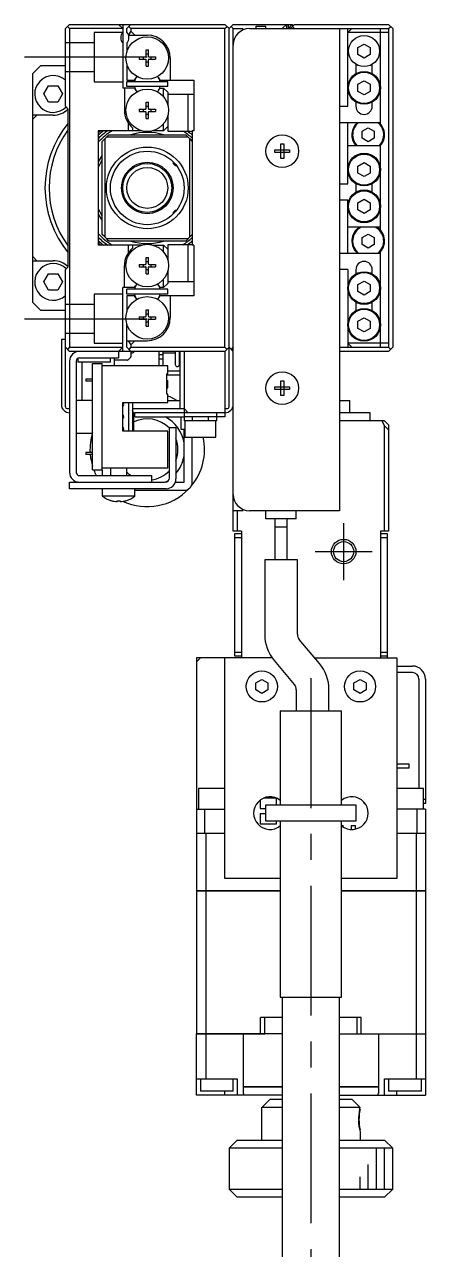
# Model space of a CAD drawing. Extents: x -1 to 673, y -8 to 381.
# Drawn here: x -1 to 48, y 148.5 to 298.4 of the extents above; entities that cross this region are included whole.
import ezdxf

# ---------------------------------------------------------------- set-up
doc = ezdxf.new("R2010")
doc.units = 0
doc.header["$LTSCALE"] = 0.5
doc.linetypes.add('CENTER', pattern=[50.8, 31.75, -6.35, 6.35, -6.35])
doc.linetypes.add('DASHED', pattern=[19.05, 12.7, -6.35])
for name, color, linetype in [('MSM_CENTER', 1, 'CENTER'), ('MSM_CONTINUOUS', 7, 'CONTINUOUS'), ('MSM_DASHED', 4, 'DASHED'), ('MSM_NARROW', 5, 'CONTINUOUS')]:
    doc.layers.add(name, color=color, linetype=linetype)

msp = doc.modelspace()

# ---------------------------------------------------------------- linework, layer by layer
at = {"layer": 'MSM_CENTER'}
for p, q in [((14, 294.37), (-1, 294.37)), ((-1, 262.37), (14, 262.37)), ((38, 237.37), (38, 230.37)), ((34.5, 233.87), (41.5, 233.87)), ((34, 218.37), (34, 78.37))]:
    msp.add_line(p, q, dxfattribs=at)
at = {"layer": 'MSM_CONTINUOUS'}
for p, q in [((4, 297.87), (4.5, 298.37)), ((4.5, 298.37), (23.5, 298.37)), ((11, 297.87), (10.5, 298.37)), ((11, 298.37), (11, 290.57)), ((11.5, 297.87), (12, 298.37)), ((24, 297.87), (23.5, 298.37)), ((24.5, 298.37), (24, 297.87)), ((24.5, 298.37), (31.7, 298.37)), ((30.5, 297.87), (31, 298.37)), ((31, 298.37), (31, 297.87)), ((31.2, 298.37), (31.2, 297.87)), ((31.7, 298.37), (31.8, 298.27)), ((32, 298.37), (31.75, 298.12)), ((32, 298.37), (43.5, 298.37)), ((44, 297.87), (43.5, 298.37)), ((4, 288.37), (4, 297.87)), ((4.25, 298.12), (4.5, 297.87)), ((4.5, 297.87), (4.5, 258.87)), ((11, 297.87), (4.5, 297.87)), ((11.5, 297.43), (11.5, 297.87)), ((12, 297.57), (11.69, 297.12)), ((11.7, 297.07), (14, 297.07)), ((11.75, 298.12), (12, 297.87)), ((12, 297.87), (12, 297.57)), ((23.5, 297.87), (12, 297.87)), ((12.5, 297.07), (12, 297.57)), ((23.5, 297.87), (23.75, 298.12)), ((23.5, 258.87), (23.5, 297.87)), ((24, 258.87), (24, 297.87)), ((24.25, 298.12), (24.5, 297.87)), ((24.5, 297.87), (25.7, 297.87)), ((24.5, 236.37), (24.5, 297.87)), ((26.5, 297.87), (43.5, 297.87)), ((27.3, 297.87), (27.3, 298.17)), ((27.3, 298.17), (28.5, 298.17)), ((28.5, 297.87), (28.5, 298.17)), ((31.4, 297.97), (31.4, 297.87)), ((31.75, 298.12), (31.5, 297.87)), ((31.7, 298.27), (31.9, 298.27)), ((31.75, 298.12), (32, 297.87)), ((37.5, 297.87), (37.5, 238.87)), ((38.5, 288.37), (38.5, 297.87)), ((38.5, 297.37), (39, 297.87)), ((43.5, 297.37), (38.5, 297.37)), ((42.5, 286.19), (42.5, 297.87)), ((43.5, 297.87), (43.75, 298.12)), ((43.5, 297.87), (43.5, 258.87)), ((44, 297.87), (44, 258.87)), ((11.5, 296.11), (11.5, 294.98)), ((39.75, 295.55), (40.5, 295.98)), ((39.75, 294.69), (39.75, 295.55)), ((40.5, 295.98), (41.25, 295.55)), ((41.25, 295.55), (41.25, 294.69)), ((13, 294.41), (13.8, 294.41)), ((13, 294.41), (13, 294.12)), ((13, 294.12), (13.8, 294.12)), ((13.53, 294.12), (13.53, 294.41)), ((13.86, 295.27), (14.15, 295.27)), ((13.86, 294.47), (13.86, 295.27)), ((14.15, 294.74), (13.86, 294.74)), ((13.86, 293.27), (13.86, 294.06)), ((13.86, 293.8), (14.15, 293.8)), ((14.15, 294.47), (14.15, 295.27)), ((14.15, 293.27), (14.15, 294.06)), ((14.21, 294.41), (15, 294.41)), ((14.21, 294.12), (15, 294.12)), ((14.47, 294.12), (14.47, 294.41)), ((15, 294.41), (15, 294.12)), ((16.8, 294.27), (16.8, 291.57)), ((40.5, 294.25), (39.75, 294.69)), ((41.25, 294.69), (40.5, 294.25)), ((1, 293.37), (0, 292.37)), ((0, 264.37), (0, 292.37)), ((1, 293.37), (4, 293.37)), ((11.5, 293.55), (11.5, 291.57)), ((13.86, 293.27), (14.15, 293.27)), ((39.5, 293.5), (39.5, 292.35)), ((41.5, 292.35), (41.5, 293.5)), ((1.35, 289.87), (1.92, 290.87)), ((1.92, 290.87), (3.08, 290.87)), ((3.08, 290.87), (3.65, 289.87)), ((11.5, 291.57), (12.45, 291.57)), ((11.5, 290.77), (11.5, 291.37)), ((16.5, 291.37), (11.5, 291.37)), ((12.45, 291.57), (12.6, 291.83)), ((15.4, 291.83), (15.55, 291.57)), ((15.55, 291.57), (19.7, 291.57)), ((16.5, 290.77), (16.5, 291.37)), ((19.7, 291.57), (19.7, 285.37)), ((39.75, 291.05), (40.5, 291.48)), ((39.75, 290.19), (39.75, 291.05)), ((40.5, 291.48), (41.25, 291.05)), ((41.25, 291.05), (41.25, 290.19)), ((1.92, 288.87), (1.35, 289.87)), ((3.65, 289.87), (3.08, 288.87)), ((12.45, 290.57), (11, 290.57)), ((11.2, 290.57), (11.2, 287.87)), ((16.5, 290.77), (11.5, 290.77)), ((12.45, 290.57), (12.58, 290.35)), ((15.38, 290.27), (15.55, 290.57)), ((15.55, 290.57), (16, 290.57)), ((16, 289.53), (16, 290.57)), ((16, 290.57), (16.5, 290.07)), ((16.5, 290.07), (16.5, 288.58)), ((19.7, 289.82), (16.5, 289.82)), ((19, 285.32), (19, 289.82)), ((40.5, 289.75), (39.75, 290.19)), ((41.25, 290.19), (40.5, 289.75)), ((3.08, 288.87), (1.92, 288.87)), ((4.35, 288.02), (4, 288.37)), ((4.35, 268.72), (4.35, 288.02)), ((13, 288.01), (13.8, 288.01)), ((13, 288.01), (13, 287.72)), ((13.53, 287.72), (13.53, 288.01)), ((13.86, 288.87), (14.15, 288.87)), ((13.86, 288.07), (13.86, 288.87)), ((14.15, 288.34), (13.86, 288.34)), ((14.15, 288.07), (14.15, 288.87)), ((14.21, 288.01), (15, 288.01)), ((14.47, 287.72), (14.47, 288.01)), ((15, 288.01), (15, 287.72)), ((37.5, 288.37), (38.5, 288.37)), ((39.5, 288.89), (39.5, 288.37)), ((41.5, 288.37), (41.5, 288.89)), ((0, 286.77), (0.5, 287.27)), ((2.5, 287.27), (0, 287.27)), ((13, 287.72), (13.8, 287.72)), ((13.86, 286.87), (13.86, 287.66)), ((13.86, 287.4), (14.15, 287.4)), ((13.86, 286.87), (14.15, 286.87)), ((14.15, 286.87), (14.15, 287.66)), ((14.21, 287.72), (15, 287.72)), ((16.5, 287.15), (16.5, 285.32)), ((37.5, 286.37), (42.5, 286.37)), ((38.5, 278.87), (38.5, 286.37)), ((13.29, 285.37), (8, 285.37)), ((8, 285.37), (8, 271.37)), ((9, 284.57), (9.3, 284.87)), ((9.3, 284.87), (18.7, 284.87)), ((11.7, 285.37), (11.7, 286.27)), ((12.2, 285.72), (12.2, 285.37)), ((16, 285.37), (14.71, 285.37)), ((16, 285.37), (16, 286.21)), ((16.5, 285.87), (16, 285.37)), ((16.5, 285.32), (19.5, 285.32)), ((18.7, 284.87), (19, 284.57)), ((19.5, 285.37), (19.5, 271.37)), ((19.7, 285.37), (19.5, 285.37)), ((40.25, 285.3), (41, 285.73)), ((40.25, 284.44), (40.25, 285.3)), ((41, 285.73), (41.75, 285.3)), ((41.75, 285.3), (41.75, 284.44)), ((8.5, 284.07), (8.8, 284.37)), ((8.5, 272.67), (8.5, 284.07)), ((9, 284.57), (8.8, 284.37)), ((8.8, 284.37), (8.8, 272.37)), ((19, 284.57), (9, 284.57)), ((19.2, 284.37), (19, 284.57)), ((19.2, 272.37), (19.2, 284.37)), ((19.2, 284.37), (19.5, 284.07)), ((30.32, 283.75), (30.68, 283.75)), ((30.32, 283.05), (30.32, 283.75)), ((30.68, 283.75), (30.68, 283.05)), ((38.5, 283.57), (42.5, 283.57)), ((41, 284), (40.25, 284.44)), ((41.75, 284.44), (41, 284)), ((42.5, 273.19), (42.5, 283.57)), ((29.61, 283.05), (30.32, 283.05)), ((29.61, 282.69), (29.61, 283.05)), ((30.32, 282.69), (29.61, 282.69)), ((30.33, 283.04), (30.32, 283.05)), ((30.33, 282.7), (30.32, 282.69)), ((30.32, 281.98), (30.32, 282.69)), ((30.68, 281.98), (30.32, 281.98)), ((30.33, 283.04), (30.67, 283.04)), ((30.33, 282.7), (30.33, 283.04)), ((30.67, 282.7), (30.33, 282.7)), ((30.67, 283.04), (30.68, 283.05)), ((30.67, 283.04), (30.67, 282.7)), ((30.67, 282.7), (30.68, 282.69)), ((30.68, 283.05), (31.39, 283.05)), ((30.68, 282.69), (30.68, 281.98)), ((31.39, 282.69), (30.68, 282.69)), ((31.39, 283.05), (31.39, 282.69)), ((17.2, 281.34), (17.2, 281.53)), ((17.2, 281.34), (17.43, 281.12)), ((17.43, 281.29), (17.43, 281.12)), ((17.43, 281.12), (17.56, 281.12)), ((39.75, 281.05), (40.5, 281.48)), ((39.75, 280.19), (39.75, 281.05)), ((40.5, 281.48), (41.25, 281.05)), ((41.25, 281.05), (41.25, 280.19)), ((37.5, 278.87), (38.5, 278.87)), ((39.5, 278.89), (39.5, 277.85)), ((40.5, 279.75), (39.75, 280.19)), ((41.25, 280.19), (40.5, 279.75)), ((41.5, 277.85), (41.5, 278.89)), ((38.5, 276.87), (37.5, 276.87)), ((38.5, 270.37), (38.5, 276.87)), ((39.75, 276.55), (40.5, 276.98)), ((39.75, 275.69), (39.75, 276.55)), ((40.5, 276.98), (41.25, 276.55)), ((41.25, 276.55), (41.25, 275.69)), ((17.43, 275.62), (17.2, 275.39)), ((17.2, 275.2), (17.2, 275.39)), ((17.43, 275.62), (17.43, 275.45)), ((17.56, 275.62), (17.43, 275.62)), ((17.56, 275.62), (17.56, 275.62)), ((40.5, 275.25), (39.75, 275.69)), ((41.25, 275.69), (40.5, 275.25)), ((42.5, 273.57), (38.5, 273.57)), ((13.29, 271.37), (8, 271.37)), ((8.8, 272.37), (8.5, 272.67)), ((8.8, 272.37), (9, 272.17)), ((9, 272.17), (19, 272.17)), ((9.3, 271.87), (9, 272.17)), ((18.7, 271.87), (9.3, 271.87)), ((11.7, 270.47), (11.7, 271.37)), ((12.2, 271.37), (12.2, 271.01)), ((14.71, 271.37), (16, 271.37)), ((16, 270.53), (16, 271.37)), ((16, 271.37), (16.5, 270.87)), ((16.5, 271.42), (16.5, 269.58)), ((19.5, 271.42), (16.5, 271.42)), ((19, 272.17), (18.7, 271.87)), ((19, 272.17), (19.2, 272.37)), ((19, 266.92), (19, 271.42)), ((19.5, 272.67), (19.2, 272.37)), ((19.7, 271.37), (19.5, 271.37)), ((19.7, 271.37), (19.7, 265.17)), ((40.25, 272.3), (41, 272.73)), ((40.25, 271.44), (40.25, 272.3)), ((41, 271), (40.25, 271.44)), ((41, 272.73), (41.75, 272.3)), ((41.75, 271.44), (41, 271)), ((41.75, 272.3), (41.75, 271.44)), ((0.5, 269.47), (0, 269.97)), ((13.86, 269.87), (14.15, 269.87)), ((13.86, 269.07), (13.86, 269.87)), ((14.15, 269.07), (14.15, 269.87)), ((37.5, 270.37), (42.5, 270.37)), ((42.5, 258.87), (42.5, 270.55)), ((0, 269.47), (2.5, 269.47)), ((4, 268.37), (4.35, 268.72)), ((4, 258.87), (4, 268.37)), ((11.2, 266.17), (11.2, 268.87)), ((13, 269.01), (13.8, 269.01)), ((13, 269.01), (13, 268.72)), ((13, 268.72), (13.8, 268.72)), ((13.53, 268.72), (13.53, 269.01)), ((14.15, 269.34), (13.86, 269.34)), ((13.86, 267.87), (13.86, 268.66)), ((13.86, 268.4), (14.15, 268.4)), ((14.15, 267.87), (14.15, 268.66)), ((14.21, 269.01), (15, 269.01)), ((14.21, 268.72), (15, 268.72)), ((14.47, 268.72), (14.47, 269.01)), ((15, 269.01), (15, 268.72)), ((38.5, 268.37), (37.5, 268.37)), ((38.5, 268.37), (38.5, 258.87)), ((39.5, 268.37), (39.5, 267.85)), ((41.5, 267.85), (41.5, 268.37)), ((1.35, 266.87), (1.92, 267.87)), ((1.92, 265.87), (1.35, 266.87)), ((1.92, 267.87), (3.08, 267.87)), ((3.08, 267.87), (3.65, 266.87)), ((3.65, 266.87), (3.08, 265.87)), ((13.86, 267.87), (14.15, 267.87)), ((16, 266.17), (16, 267.21)), ((16.5, 268.15), (16.5, 266.67)), ((16.5, 266.92), (19.7, 266.92)), ((39.75, 266.55), (40.5, 266.98)), ((40.5, 266.98), (41.25, 266.55)), ((3.08, 265.87), (1.92, 265.87)), ((11, 258.37), (11, 266.17)), ((12.45, 266.17), (11, 266.17)), ((11.5, 265.37), (11.5, 265.97)), ((16.5, 265.97), (11.5, 265.97)), ((16.5, 265.37), (11.5, 265.37)), ((12.45, 266.17), (12.58, 266.39)), ((15.38, 266.46), (15.55, 266.17)), ((16, 266.17), (15.55, 266.17)), ((16.5, 266.67), (16, 266.17)), ((16.5, 265.37), (16.5, 265.97)), ((39.75, 265.69), (39.75, 266.55)), ((40.5, 265.25), (39.75, 265.69)), ((41.25, 265.69), (40.5, 265.25)), ((41.25, 266.55), (41.25, 265.69)), ((0, 264.37), (1, 263.37)), ((12.45, 265.17), (11.5, 265.17)), ((11.5, 265.17), (11.5, 263.18)), ((12.6, 264.91), (12.45, 265.17)), ((15.55, 265.17), (15.4, 264.91)), ((19.7, 265.17), (15.55, 265.17)), ((16.8, 265.17), (16.8, 262.47)), ((39.5, 264.39), (39.5, 263.35)), ((41.5, 263.35), (41.5, 264.39)), ((4, 263.37), (1, 263.37)), ((13, 262.61), (13.8, 262.61)), ((13, 262.61), (13, 262.32)), ((13, 262.32), (13.8, 262.32)), ((13.53, 262.32), (13.53, 262.61)), ((13.86, 263.47), (14.15, 263.47)), ((13.86, 262.67), (13.86, 263.47)), ((14.15, 262.94), (13.86, 262.94)), ((14.15, 262.67), (14.15, 263.47)), ((14.21, 262.61), (15, 262.61)), ((14.21, 262.32), (15, 262.32)), ((14.47, 262.32), (14.47, 262.61)), ((15, 262.61), (15, 262.32)), ((39.75, 262.05), (40.5, 262.48)), ((40.5, 262.48), (41.25, 262.05)), ((11.5, 258.87), (11.5, 261.75)), ((13.86, 261.47), (13.86, 262.26)), ((13.86, 262), (14.15, 262)), ((13.86, 261.47), (14.15, 261.47)), ((14.15, 261.47), (14.15, 262.26)), ((39.75, 261.19), (39.75, 262.05)), ((40.5, 260.75), (39.75, 261.19)), ((41.25, 261.19), (40.5, 260.75)), ((41.25, 262.05), (41.25, 261.19)), ((3.5, 259.87), (3.5, 251.87)), ((3.5, 259.87), (4, 259.87)), ((11.5, 259.67), (14, 259.67)), ((11.65, 259.67), (12, 259.17)), ((12, 259.17), (12.5, 259.67)), ((43.5, 259.37), (38.5, 259.37)), ((39, 258.87), (38.5, 259.37)), ((4, 251.57), (4, 258.87)), ((4.5, 258.37), (4, 258.87)), ((4.5, 258.87), (4.25, 258.62)), ((4.5, 258.87), (11, 258.87)), ((23.5, 258.37), (4.5, 258.37)), ((10.5, 258.37), (11, 258.87)), ((10.5, 258.37), (10.5, 257.57)), ((12, 258.37), (11.5, 258.87)), ((12, 258.87), (11.75, 258.62)), ((12, 259.17), (12, 258.87)), ((12, 258.87), (23.5, 258.87)), ((12, 258.37), (12, 257.71)), ((12, 258.18), (12.11, 258.18)), ((15.43, 258.37), (15.43, 256.62)), ((15.43, 257.97), (15.93, 257.97)), ((15.93, 256.62), (15.93, 258.37)), ((17.43, 258.17), (15.93, 258.17)), ((17.43, 258.37), (17.43, 256.77)), ((17.93, 256.77), (17.93, 258.37)), ((18, 258.17), (17.93, 258.17)), ((18, 258.37), (18, 251.37)), ((18.5, 258.37), (18.5, 249.87)), ((23.75, 258.62), (23.5, 258.87)), ((23.5, 258.37), (24, 258.87)), ((23.5, 258.37), (23.5, 250.37)), ((24, 258.87), (24.5, 258.37)), ((24, 251.57), (24, 258.87)), ((24.5, 258.87), (24.25, 258.62)), ((37.5, 258.87), (43.5, 258.87)), ((43.5, 258.37), (37.5, 258.37)), ((43.75, 258.62), (43.5, 258.87)), ((43.5, 258.37), (44, 258.87)), ((4.5, 257.17), (4.5, 243.57)), ((5.3, 257.17), (5.3, 243.57)), ((5.5, 257.51), (5.5, 257.07)), ((9.5, 257.07), (5.5, 257.07)), ((5.7, 257.57), (10.5, 257.57)), ((6, 257.07), (6, 252.37)), ((7.3, 243.87), (7.3, 256.87)), ((7.3, 256.87), (8.5, 256.87)), ((8.5, 243.87), (8.5, 256.87)), ((16.5, 256.62), (8.5, 256.62)), ((9.5, 257.07), (9.5, 257.57)), ((10, 256.62), (10, 257.57)), ((11.58, 257.29), (10, 257.29)), ((11.97, 257.64), (11.65, 257.32)), ((15.43, 257.47), (15.93, 257.47)), ((16.5, 255.62), (16.5, 256.62)), ((6.5, 254.99), (6.5, 254.74)), ((7.3, 254.99), (6.5, 254.99)), ((16.4, 253.12), (16.4, 255.62)), ((16.5, 255.62), (16.4, 255.62)), ((18, 255.47), (16.4, 255.47)), ((16.4, 254.82), (16.5, 254.82)), ((18, 255.97), (16.5, 255.97)), ((16.5, 253.92), (16.5, 254.82)), ((7.3, 254.74), (6.5, 254.74)), ((16.4, 254.44), (16.5, 254.44)), ((16.4, 254.29), (16.5, 254.29)), ((16.4, 253.92), (16.5, 253.92)), ((29.61, 254.05), (30.32, 254.05)), ((29.61, 253.69), (29.61, 254.05)), ((30.32, 253.69), (29.61, 253.69)), ((30.32, 254.75), (30.68, 254.75)), ((30.32, 254.05), (30.32, 254.75)), ((30.33, 254.04), (30.32, 254.05)), ((30.33, 253.7), (30.32, 253.69)), ((30.32, 252.98), (30.32, 253.69)), ((30.33, 254.04), (30.67, 254.04)), ((30.33, 253.7), (30.33, 254.04)), ((30.67, 253.7), (30.33, 253.7)), ((30.67, 254.04), (30.68, 254.05)), ((30.67, 254.04), (30.67, 253.7)), ((30.67, 253.7), (30.68, 253.69)), ((30.68, 254.75), (30.68, 254.05)), ((30.68, 254.05), (31.39, 254.05)), ((30.68, 253.69), (30.68, 252.98)), ((31.39, 253.69), (30.68, 253.69)), ((31.39, 254.05), (31.39, 253.69)), ((7.3, 252.37), (5.3, 252.37)), ((11, 252.12), (16.5, 252.12)), ((11, 248.62), (11, 252.12)), ((11.7, 252.12), (11.7, 248.62)), ((12.2, 252.12), (12.2, 248.62)), ((16.5, 253.12), (16.4, 253.12)), ((16.5, 252.12), (16.5, 253.12)), ((16.5, 252.37), (18, 252.37)), ((30.68, 252.98), (30.32, 252.98)), ((37.5, 252.37), (38.75, 252.37)), ((38.75, 250.87), (38.75, 252.37)), ((4.2, 251.37), (4.5, 251.37)), ((12.2, 251.37), (18.5, 251.37)), ((12.29, 250.87), (12.5, 250.87)), ((12.35, 248.62), (12.35, 250.37)), ((12.5, 250.37), (12.5, 250.87)), ((23.5, 250.87), (12.5, 250.87)), ((12.5, 250.37), (18.5, 250.37)), ((18.1, 250.37), (18.1, 248.87)), ((19, 250.87), (18.5, 251.37)), ((22.5, 250.37), (18.5, 250.37)), ((19.5, 250.37), (19.5, 249.87)), ((21.5, 249.87), (21.5, 250.37)), ((22.5, 249.87), (22.5, 250.87)), ((23.5, 250.37), (22.5, 250.37)), ((23.5, 251.37), (23.8, 251.37)), ((41.25, 250.87), (37.5, 250.87)), ((41.25, 249.87), (41.25, 250.87)), ((16.7, 249.07), (17.5, 249.07)), ((16.7, 242.87), (16.7, 249.07)), ((17.5, 249.07), (17.5, 242.77)), ((18.1, 248.87), (18.6, 248.87)), ((22.5, 249.87), (18.5, 249.87)), ((18.5, 242.37), (18.5, 248.87)), ((18.6, 249.87), (18.6, 247.87)), ((22.4, 247.87), (22.4, 249.87)), ((43, 249.87), (37.5, 249.87)), ((43, 249.26), (42.69, 249.87)), ((43, 249.87), (43.5, 249.37)), ((43, 236.37), (43, 249.26)), ((43.5, 248.76), (43, 249.26)), ((43.5, 249.37), (43.5, 236.37)), ((5.3, 248.37), (7.3, 248.37)), ((16.5, 248.62), (11, 248.62)), ((16.5, 244.12), (16.5, 248.62)), ((18.6, 247.87), (22.4, 247.87)), ((19.5, 242.37), (19.5, 247.87)), ((6.5, 245.99), (6.5, 245.74)), ((7.3, 245.99), (6.5, 245.99)), ((7.3, 245.74), (6.5, 245.74)), ((5.7, 243.17), (14.5, 243.17)), ((7.3, 243.87), (8.5, 243.87)), ((8.5, 244.12), (16.5, 244.12)), ((8.5, 243.87), (8.5, 243.17)), ((9.5, 244.12), (9.5, 244.07)), ((9.55, 244.12), (9.5, 244.07)), ((11.5, 244.07), (9.5, 244.07)), ((9.5, 244.07), (9.5, 243.17)), ((11.5, 244.07), (11.45, 244.12)), ((11.5, 243.17), (11.5, 244.07)), ((14.5, 243.17), (14.5, 242.37)), ((4.5, 241.57), (4.5, 242.37)), ((4.5, 242.37), (16.2, 242.37)), ((16.3, 241.57), (4.5, 241.57)), ((8.5, 241.57), (8.5, 240.67)), ((12.5, 240.67), (12.5, 241.57)), ((12.5, 241.37), (18.5, 241.37)), ((17.43, 242.37), (18.5, 242.37)), ((12.5, 240.67), (8.5, 240.67)), ((9.61, 240.09), (9.61, 240.1)), ((10.32, 240.1), (10.68, 240.1)), ((10.32, 239.98), (10.32, 240.1)), ((10.68, 240.1), (10.68, 239.98)), ((11.39, 240.1), (11.39, 240.09)), ((25.7, 238.87), (24.5, 238.87)), ((25, 238.87), (25, 236.37)), ((37.5, 238.87), (26.5, 238.87)), ((28.5, 237.87), (28.5, 238.87)), ((32.2, 237.87), (32.2, 238.87)), ((32.2, 237.87), (28.5, 237.87)), ((29.6, 237.87), (29.6, 232.87)), ((31.1, 236.87), (29.6, 236.87)), ((31.1, 232.87), (31.1, 237.87)), ((25.5, 236.37), (24.5, 236.37)), ((24.7, 236.07), (25.5, 236.07)), ((24.7, 221.07), (24.7, 236.07)), ((25.5, 235.57), (24.7, 235.57)), ((25.5, 236.37), (25.5, 220.87)), ((43.5, 236.37), (42.5, 236.37)), ((42.5, 236.37), (42.5, 220.87)), ((42.5, 236.07), (43.3, 236.07)), ((43.3, 235.57), (42.5, 235.57)), ((43.3, 236.07), (43.3, 220.87)), ((32.35, 232.87), (28.35, 232.87)), ((28.35, 232.87), (28.35, 223.75)), ((32.35, 223.75), (32.35, 232.87)), ((35.04, 220.18), (32.58, 223.1)), ((20, 220.37), (20.5, 220.87)), ((29.26, 220.87), (20, 220.87)), ((20, 220.87), (20, 192.38)), ((23.5, 193.87), (23.5, 220.87)), ((24.7, 221.57), (25.5, 221.57)), ((25.5, 221.07), (24.7, 221.07)), ((29.52, 220.53), (31.97, 217.61)), ((34.46, 220.87), (44.5, 220.87)), ((42.5, 221.57), (43.3, 221.57)), ((43.3, 221.07), (42.5, 221.07)), ((44.5, 220.87), (44.5, 193.87)), ((44.5, 219.87), (46.4, 219.87)), ((46.4, 219.07), (44.5, 219.07)), ((27.25, 217.8), (28, 218.23)), ((27.25, 216.94), (27.25, 217.8)), ((28, 218.23), (28.75, 217.8)), ((28.75, 217.8), (28.75, 216.94)), ((39.25, 217.8), (40, 218.23)), ((39.25, 216.94), (39.25, 217.8)), ((40, 218.23), (40.75, 217.8)), ((40.75, 217.8), (40.75, 216.94)), ((47.2, 218.27), (47.2, 204.87)), ((48, 218.27), (48, 203.07)), ((28, 216.5), (27.25, 216.94)), ((28.75, 216.94), (28, 216.5)), ((32.21, 216.97), (32.21, 214.37)), ((36.21, 214.37), (36.21, 216.97)), ((40, 216.5), (39.25, 216.94)), ((40.75, 216.94), (40, 216.5)), ((30.25, 214.37), (37.75, 214.37)), ((30.25, 214.37), (30.25, 202.87)), ((37.75, 202.87), (37.75, 214.37)), ((46, 207.87), (44.5, 207.87)), ((46, 207.37), (44.5, 207.37)), ((46, 207.37), (46, 207.87)), ((23.5, 204.87), (20.25, 204.87)), ((20.25, 204.87), (20.25, 202.37)), ((47.75, 204.87), (44.5, 204.87)), ((47.75, 202.37), (47.75, 204.87)), ((20, 202.37), (23.5, 202.37)), ((21, 202.37), (21, 199.37)), ((27.78, 203.45), (27.78, 202.45)), ((27.78, 202.45), (28.5, 202.45)), ((29.78, 203.7), (28.2, 203.7)), ((28.5, 200.87), (28.5, 202.87)), ((28.5, 202.87), (39.5, 202.87)), ((29.78, 202.87), (29.78, 203.7)), ((39.5, 202.87), (39.5, 200.87)), ((48, 202.37), (44.5, 202.37)), ((47, 199.37), (47, 202.37)), ((47.75, 203.57), (48, 203.57)), ((48, 203.07), (47.75, 203.07)), ((48, 202.37), (48, 192.38)), ((27.78, 201.8), (27.78, 200.55)), ((28.5, 201.8), (27.78, 201.8)), ((39.5, 200.87), (28.5, 200.87)), ((29.78, 200.55), (29.78, 200.87)), ((30.25, 200.87), (30.25, 179.37)), ((37.75, 179.37), (37.75, 200.87)), ((23.5, 199.37), (20, 199.37)), ((21.15, 199.37), (21.15, 192.38)), ((27.78, 200.55), (29.78, 200.55)), ((37.75, 200.37), (37.93, 200.37)), ((37.93, 200.18), (37.93, 200.37)), ((38.93, 200.37), (39.43, 200.37)), ((38.93, 200.37), (38.93, 199.87)), ((39.43, 199.91), (39.43, 200.37)), ((48, 199.37), (44.5, 199.37)), ((46.85, 199.37), (46.85, 192.38)), ((30.25, 193.87), (23.5, 193.87)), ((44.5, 193.87), (37.75, 193.87)), ((20, 192.38), (30.25, 192.38)), ((20, 192.37), (20, 174.88)), ((30.25, 192.37), (20, 192.37)), ((20.01, 192.37), (20.01, 192.38)), ((21.15, 192.37), (21.15, 174.88)), ((21.16, 192.37), (21.16, 192.38)), ((37.75, 192.38), (48, 192.38)), ((48, 192.37), (37.75, 192.37)), ((46.84, 192.37), (46.84, 192.38)), ((46.85, 192.37), (46.85, 174.88)), ((47.99, 192.37), (47.99, 192.38)), ((48, 192.37), (48, 174.88)), ((30.25, 179.37), (37.75, 179.37)), ((30.5, 179.37), (30.5, 131.37)), ((37.5, 131.37), (37.5, 179.37)), ((27.85, 174.88), (27.85, 176.87)), ((30.5, 176.87), (27.85, 176.87)), ((28.35, 174.87), (28.35, 176.87)), ((40.15, 176.87), (37.5, 176.87)), ((39.65, 174.87), (39.65, 176.87)), ((40.15, 174.88), (40.15, 176.87)), ((20, 174.88), (28.35, 174.88)), ((30.5, 174.87), (20, 174.87)), ((20, 167.37), (20, 174.87)), ((20.01, 174.87), (20.01, 174.88)), ((21.15, 174.87), (21.15, 169.37)), ((21.16, 174.87), (21.16, 174.88)), ((25.75, 168.38), (25.75, 174.87)), ((37.5, 174.87), (48, 174.87)), ((39.65, 174.88), (48, 174.88)), ((42.25, 174.87), (42.25, 168.38)), ((46.84, 174.87), (46.84, 174.88)), ((46.85, 174.87), (46.85, 169.37)), ((47.99, 174.87), (47.99, 174.88)), ((48, 174.87), (48, 167.37)), ((20, 169.37), (25, 169.37)), ((20.5, 169.37), (20.5, 167.87)), ((24.5, 167.87), (24.5, 169.37)), ((25, 169.37), (25, 167.37)), ((25.75, 168.38), (30.5, 168.38)), ((25.75, 167.57), (25.75, 168.37)), ((30.5, 168.37), (25.75, 168.37)), ((25.76, 168.37), (25.76, 168.38)), ((37.5, 168.38), (42.25, 168.38)), ((42.25, 168.37), (37.5, 168.37)), ((42.24, 168.37), (42.24, 168.38)), ((42.25, 168.37), (42.25, 167.57)), ((43, 169.37), (48, 169.37)), ((43, 167.37), (43, 169.37)), ((43.5, 169.37), (43.5, 167.87)), ((47.5, 167.87), (47.5, 169.37)), ((30.5, 167.37), (20, 167.37)), ((24.5, 167.87), (20.5, 167.87)), ((23.5, 167.37), (23.5, 167.87)), ((25.75, 167.57), (25.77, 167.57)), ((25.77, 167.57), (25.77, 167.37)), ((29, 166.87), (28, 165.87)), ((29, 166.87), (30.5, 166.87)), ((37.5, 167.37), (48, 167.37)), ((37.5, 166.87), (39, 166.87)), ((40, 165.87), (39, 166.87)), ((42.23, 167.57), (42.25, 167.57)), ((42.23, 167.37), (42.23, 167.57)), ((47.5, 167.87), (43.5, 167.87)), ((44.5, 167.37), (44.5, 167.87)), ((28, 161.87), (28, 165.87)), ((30.5, 165.87), (28, 165.87)), ((40, 165.87), (37.5, 165.87)), ((40, 163.12), (40, 163.12)), ((40, 162.87), (40, 161.87)), ((25, 161.87), (24, 160.87)), ((30.5, 160.87), (24, 160.87)), ((24, 160.87), (24, 155.87)), ((25, 161.87), (30.5, 161.87)), ((37.5, 161.87), (43, 161.87)), ((44, 160.87), (37.5, 160.87)), ((44, 160.87), (43, 161.87)), ((44, 155.87), (44, 160.87)), ((24, 155.87), (30.5, 155.87)), ((24, 155.87), (25, 154.87)), ((30.5, 154.87), (25, 154.87)), ((37.5, 155.87), (44, 155.87)), ((43, 154.87), (37.5, 154.87)), ((43, 154.87), (44, 155.87))]:
    msp.add_line(p, q, dxfattribs=at)
for centre, radius in [((14, 294.27), 2.6), ((40.5, 295.12), 1.9), ((40.5, 290.62), 2), ((40.5, 290.62), 1.9), ((14, 287.87), 2.6), ((30.5, 282.87), 2), ((14, 278.37), 5), ((14, 278.37), 4.5), ((40.5, 280.62), 2), ((40.5, 280.62), 1.9), ((14, 278.37), 3.15), ((14, 278.37), 3), ((40.5, 276.12), 2), ((40.5, 276.12), 1.9), ((14, 268.87), 2.6), ((40.5, 266.12), 2), ((40.5, 266.12), 1.9), ((14, 262.47), 2.6), ((40.5, 261.62), 2), ((40.5, 261.62), 1.9), ((30.5, 253.87), 2), ((38, 233.87), 1.23), ((28, 217.37), 1.9), ((40, 217.37), 1.9)]:
    msp.add_circle(centre, radius, dxfattribs=at)
for centre, radius, start, end in [((11.75, 296.77), 1, 138.5904, 221.4096), ((10.75, 296.77), 1, 318.5904, 41.4096), ((14, 294.27), 2.8, 0, 90), ((26.5, 295.87), 2, 90, 180), ((31.7, 297.97), 0.3, 90, 180), ((13.8, 294.47), 0.06, 270, 0), ((13.8, 294.06), 0.06, 0, 90), ((14.21, 294.47), 0.06, 180, 270), ((14.21, 294.06), 0.06, 90, 180), ((2.5, 289.87), 2.25, 48.1897, 315), ((14, 291.07), 1.59, 143.8028, 169.1069), ((14.12, 290.95), 1.75, 142.994, 150), ((13.89, 290.95), 1.75, 30, 37.006), ((14, 291.07), 1.59, 10.8931, 36.1972), ((14, 291.07), 1.59, 190.8931, 216.1972), ((14.12, 291.18), 1.75, 208.6217, 217.006), ((14, 291.07), 1.59, 323.8028, 349.1069), ((13.89, 291.18), 1.75, 322.994, 328.6217), ((2.5, 289.87), 2.6, 270, 315), ((14, 287.87), 2.8, 180, 229.9948), ((13.8, 288.07), 0.06, 270, 0), ((14.21, 288.07), 0.06, 180, 270), ((40.5, 288.37), 1, 180, 0), ((14, 278.37), 12.5, 140.5338, 219.4662), ((13.8, 287.66), 0.06, 0, 90), ((14.21, 287.66), 0.06, 90, 180), ((41, 284.87), 2, 131.4096, 220.5416), ((41, 284.87), 1.9, 127.8636, 223.1735), ((41, 284.87), 1.9, 316.8264, 52.1364), ((41, 284.87), 2, 318.5904, 48.5904), ((14, 278.37), 12, 143.5298, 216.4702), ((14, 278.37), 8.5, 124.5603, 134.9009), ((14, 278.37), 8.2, 121.3882, 137.0297), ((14, 278.37), 9, 128.9424, 131.8103), ((14, 278.37), 8.8, 127.3018, 132.9859), ((14, 278.37), 6.8, 72.9174, 107.0826), ((14, 278.37), 8.2, 47.8764, 57.9474), ((14, 278.37), 8.5, 49.6798, 54.8499), ((14, 278.37), 8.8, 51.3178, 52.1643), ((14, 278.37), 6.8, 143.9811, 151.9275), ((14, 278.37), 6.5, 147.7958, 157.3801), ((14, 278.37), 6.5, 202.6199, 212.2042), ((14, 278.37), 6.8, 208.0725, 216.0189), ((41, 271.87), 2, 121.7883, 228.5904), ((41, 271.87), 1.9, 116.5254, 232.1364), ((41, 271.87), 1.9, 307.8636, 63.4746), ((41, 271.87), 2, 311.4096, 58.2116), ((14, 278.37), 8.2, 222.9703, 238.6119), ((14, 278.37), 8.5, 225.0991, 235.4397), ((14, 278.37), 8.8, 227.0141, 232.6982), ((14, 278.37), 9, 228.1897, 231.0576), ((14, 278.37), 6.8, 252.9174, 287.0826), ((14, 278.37), 8.2, 302.0526, 312.1236), ((14, 278.37), 8.5, 305.1501, 310.3202), ((14, 278.37), 8.8, 307.8357, 308.6822), ((14, 268.87), 2.8, 130.0052, 180), ((2.5, 266.87), 2.25, 45, 311.8103), ((2.5, 266.87), 2.6, 45, 90), ((13.8, 269.07), 0.06, 270, 0), ((13.8, 268.66), 0.06, 0, 90), ((14.21, 269.07), 0.06, 180, 270), ((14.21, 268.66), 0.06, 90, 180), ((40.5, 268.37), 1, 0, 180), ((14, 265.67), 1.59, 143.8028, 169.1069), ((14, 265.67), 1.59, 190.8931, 216.1972), ((14.12, 265.55), 1.75, 142.994, 151.3783), ((13.89, 265.55), 1.75, 31.3783, 37.006), ((14, 265.67), 1.59, 10.8931, 36.1972), ((14, 265.67), 1.59, 323.8028, 349.1069), ((14.12, 265.78), 1.75, 210, 217.006), ((13.89, 265.78), 1.75, 322.994, 330), ((13.8, 262.67), 0.06, 270, 0), ((13.8, 262.26), 0.06, 0, 90), ((14, 262.47), 2.8, 270, 0), ((14.21, 262.67), 0.06, 180, 270), ((14.21, 262.26), 0.06, 90, 180), ((5.7, 257.17), 1.2, 90, 180), ((12.11, 258.51), 0.33, 270, 334.8973), ((5.7, 257.17), 0.4, 90, 180), ((11.58, 257.39), 0.1, 270, 315), ((11.9, 257.71), 0.1, 315, 0), ((17.68, 256.77), 0.25, 180, 0), ((4.5, 251.87), 1, 180, 270), ((10.9, 251.87), 0.25, 293.5782, 66.4218), ((14, 246.37), 7, 58.9973, 69.0752), ((23.5, 251.87), 1, 270, 0), ((4.2, 251.57), 0.2, 180, 270), ((10.9, 250.37), 0.25, 293.5782, 66.4218), ((10.35, 250.37), 2, 337.6684, 22.3316), ((14, 246.37), 4.57, 109.1612, 111.3849), ((14, 246.37), 4.57, 10.0412, 61.0773), ((23.8, 251.57), 0.2, 270, 0), ((10.9, 248.87), 0.25, 293.5782, 66.4218), ((14, 246.37), 3.75, 43.9455, 116.1039), ((14, 246.37), 7, 163.165, 183.0709), ((14, 246.37), 3.75, 338.9606, 21.0394), ((14, 246.37), 7, 320.1571, 12.3736), ((14, 246.37), 7, 185.1225, 196.835), ((14, 246.37), 4.57, 319.984, 349.9588), ((5.7, 243.57), 1.2, 180, 270), ((5.7, 243.57), 0.4, 180, 270), ((14, 246.37), 7, 200.9248, 207.2029), ((14, 246.37), 3.75, 228.1897, 238.5761), ((14, 246.37), 3.75, 277.6623, 316.0545), ((16.2, 242.87), 0.5, 270, 0), ((14, 246.37), 7, 245.064, 316.5758), ((14, 246.37), 4.57, 298.9254, 305.3792), ((16.3, 242.77), 1.2, 270, 0), ((18.5, 242.37), 1, 270, 0), ((10.5, 243.17), 3.2, 231.3178, 253.8775), ((10.5, 243.17), 3.19, 253.8933, 266.7703), ((10.5, 243.17), 3.19, 273.2297, 286.1067), ((10.5, 243.17), 3.2, 286.1225, 308.6822), ((26.5, 240.87), 2, 180, 270), ((33.35, 223.75), 5, 180, 220), ((33.35, 223.75), 1, 180, 220), ((31.21, 216.97), 5, 0, 40), ((46.4, 218.27), 1.6, 0, 90), ((46.4, 218.27), 0.8, 0, 90), ((31.21, 216.97), 1, 0, 40), ((29, 201.87), 2, 51.3178, 308.6822), ((39, 201.87), 2, 231.3178, 128.6822), ((40.67, 203.17), 0.2, 165.0744, 270.8063), ((45.87, 164.37), 6, 167.9764, 192.0236)]:
    msp.add_arc(centre, radius, start, end, dxfattribs=at)
at = {"layer": 'MSM_DASHED'}
for p, q in [((10.95, 297.37), (7.5, 297.37)), ((7.5, 297.37), (7.5, 291.37)), ((7.5, 296.12), (4, 296.12)), ((4, 292.62), (7.5, 292.62)), ((7.5, 291.37), (11, 291.37)), ((7.5, 265.37), (7.5, 259.37)), ((11, 265.37), (7.5, 265.37)), ((7.5, 264.12), (4, 264.12)), ((4, 260.62), (7.5, 260.62)), ((7.5, 259.37), (11, 259.37))]:
    msp.add_line(p, q, dxfattribs=at)
at = {"layer": 'MSM_NARROW'}
for p, q in [((17.56, 275.62), (17.56, 275.62)), ((39.94, 165.63), (40, 165.87)), ((42, 155.87), (42, 160.87)), ((43, 155.87), (43, 160.87)), ((41, 155.87), (41, 158.87)), ((40, 155.87), (40, 157.37))]:
    msp.add_line(p, q, dxfattribs=at)
for centre, radius in [((14, 278.37), 2.5), ((38, 233.87), 1.5)]:
    msp.add_circle(centre, radius, dxfattribs=at)
msp.add_arc((45.79, 164.37), 5.98, 167.788, 194.5016, dxfattribs=at)

doc.saveas('drawing.dxf')
